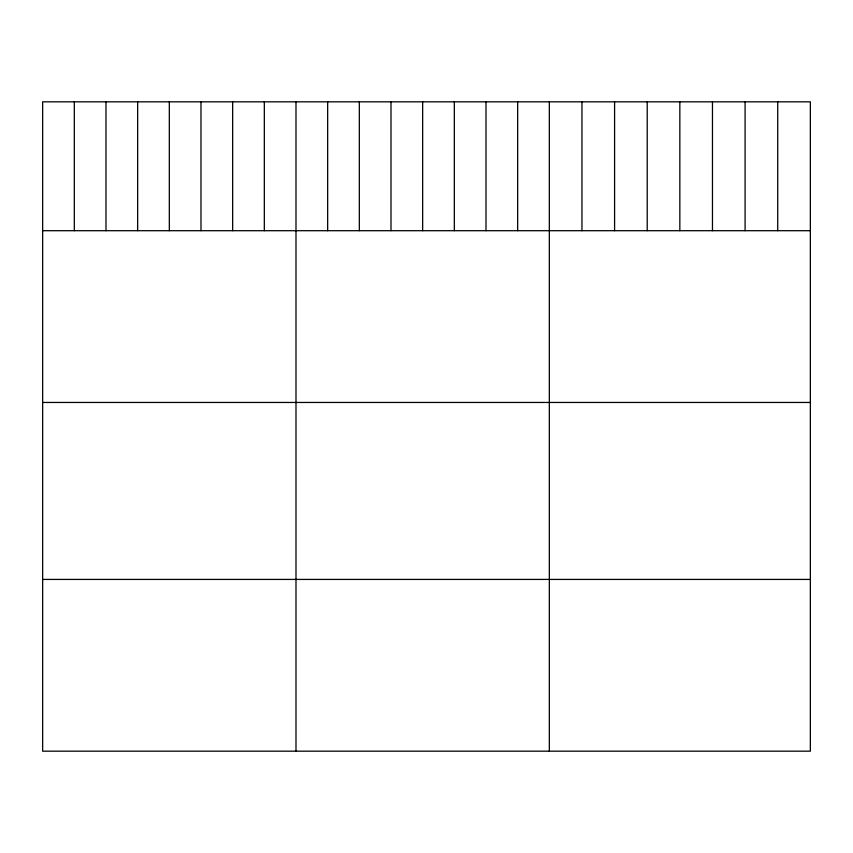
<?xml version="1.0" encoding="UTF-8"?>
<svg xmlns="http://www.w3.org/2000/svg" width="853" height="853" viewBox="0 0 853 853"><rect width="100%" height="100%" fill="white"/><g stroke="black" fill="none" stroke-linecap="round" stroke-linejoin="round"><path stroke-width="1.28" d="M810.35 230.705L810.35 751.173L42.65 751.173L42.65 101.827L810.35 101.827L810.35 230.705L42.65 230.705M42.65 402.456L810.35 402.456M42.65 579.422L810.35 579.422M777.723 101.827L777.723 230.705M745.095 101.827L745.095 230.705M712.468 101.827L712.468 230.705M679.841 101.827L679.841 230.705M647.214 101.827L647.214 230.705M614.586 101.827L614.586 230.705M581.959 101.827L581.959 230.705M549.332 101.827L549.332 751.173M517.664 101.827L517.664 230.705M485.997 101.827L485.997 230.705M454.329 101.827L454.329 230.705M422.661 101.827L422.661 230.705M390.994 101.827L390.994 230.705M359.326 101.827L359.326 230.705M327.659 101.827L327.659 230.705M295.991 101.827L295.991 751.173M264.323 101.827L264.323 230.705M232.656 101.827L232.656 230.705M200.988 101.827L200.988 230.705M169.321 101.827L169.321 230.705M137.653 101.827L137.653 230.705M105.985 101.827L105.985 230.705M74.318 101.827L74.318 230.705"/></g></svg>
